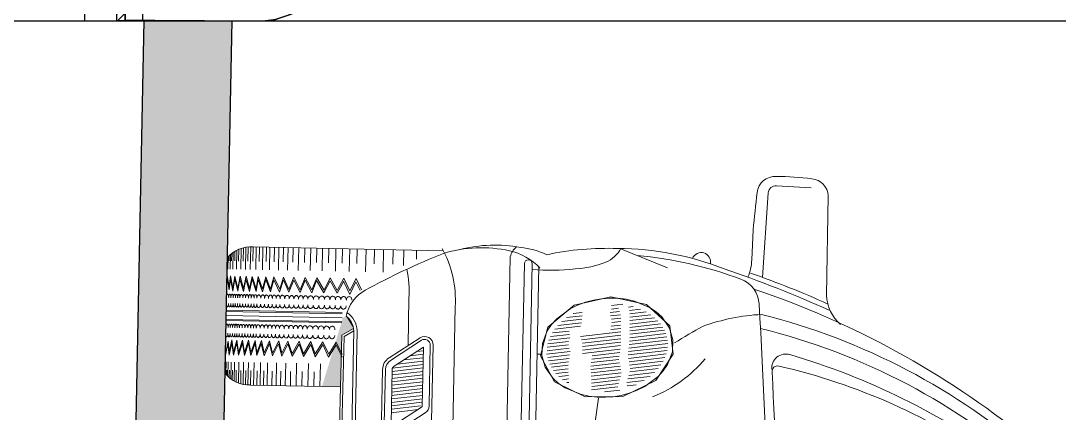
# Model space of a CAD drawing. Header units: inches. Extents: x -48022 to 80112, y -8164 to 5118.
# Drawn here: x 70049.4 to 70150.2, y -3223.8 to -3185.7 of the extents above; entities that cross this region are included whole.
import ezdxf

# ---------------------------------------------------------------- set-up
doc = ezdxf.new("R2010")
doc.units = ezdxf.units.IN
doc.header["$LTSCALE"] = 10
doc.linetypes.add('Amconstr', pattern=[9999, 9999, 0])
doc.layers.add('1_CAR', color=1, linetype='Continuous', lineweight=0)
for name, color, linetype in [('1_HATCH', 8, 'Continuous'), ('1_LINE', 4, 'Continuous'), ('CKS_PROPERTY LINE', 5, 'Continuous'), ('MS GATE', 1, 'Continuous')]:
    doc.layers.add(name, color=color, linetype=linetype)

# ---------------------------------------------------------------- blocks, each defined once
blk = doc.blocks.new('A$C4C8636D1')
at = {"layer": '1_HATCH'}
h = blk.add_hatch(dxfattribs=at)
h.set_pattern_fill('AR-CONC', color=256, scale=3, style=0)
h.set_pattern_definition([(50, (-5368.925, -22376.413), (21.517805, -1.882564), [2.25, -24.75]), (355, (-5368.925, -22376.413), (-4.16254, 22.565764), [1.8, -19.8]), (100.4514, (-5367.132, -22376.57), (17.355281, 20.683186), [1.912206, -21.034263]), (46.1842, (-5368.925, -22370.413), (32.01723, -4.96557), [3.375, -37.125]), (96.6356, (-5366.257, -22370.827), (28.03988, 29.223536), [2.86831, -31.55139]), (351.1842, (-5368.925, -22370.413), (28.03986, 29.22356), [2.7, -29.7]), (21, (-5365.925, -22371.913), (17.907212, -12.078567), [2.25, -24.75]), (326, (-5365.925, -22371.913), (7.29946, 21.754501), [1.8, -19.8]), (71.4514, (-5364.433, -22372.92), (25.206679, 9.675915), [1.912206, -21.034263]), (37.5, (-5368.925, -22376.4134), (0.3647957, 9.9868156), [0, -19.56, 0, -20.1, 0, -19.875]), (7.5, (-5368.925, -22376.413), (7.892086, 11.8323514), [0, -11.46, 0, -19.11, 0, -7.575]), (327.5, (-5375.615, -22376.4134), (16.014673, -0.6766462), [0, -7.5, 0, -23.4, 0, -31.05]), (317.5, (-5378.615, -22376.413), (17.495585, 3.0031495), [0, -9.75, 0, -15.54, 0, -22.05])])
h.paths.add_polyline_path([(10, 0), (0, 0), (0, -20), (20, -20), (20, -10)])
h = blk.add_hatch(dxfattribs=at)
h.set_pattern_fill('ANSI31', color=256, scale=10, style=0)
h.set_pattern_definition([(45, (-5338.7411, -22374.4134), (-0.883883476, 0.883883476), [])])
h.paths.add_polyline_path([(0.01, -20), (0, -18), (-15, -18.04), (-15, -20.04)])
h = blk.add_hatch(dxfattribs=at)
h.set_pattern_fill('AR-CONC', color=256, scale=3, style=0)
h.set_pattern_definition([(50, (-5338.741, -22376.413), (21.517805, -1.882564), [2.25, -24.75]), (355, (-5338.74, -22376.413), (-4.16254, 22.565764), [1.8, -19.8]), (100.4514, (-5336.948, -22376.57), (17.355281, 20.683186), [1.912206, -21.034263]), (46.1842, (-5338.74, -22370.413), (32.01723, -4.96557), [3.375, -37.125]), (96.6356, (-5336.073, -22370.827), (28.03988, 29.223536), [2.86831, -31.55139]), (351.1842, (-5338.74, -22370.413), (28.03986, 29.22356), [2.7, -29.7]), (21, (-5335.741, -22371.913), (17.907212, -12.078567), [2.25, -24.75]), (326, (-5335.74, -22371.913), (7.29946, 21.754501), [1.8, -19.8]), (71.4514, (-5334.249, -22372.92), (25.206679, 9.675915), [1.912206, -21.034263]), (37.5, (-5338.741, -22376.4134), (0.3647957, 9.9868156), [0, -19.56, 0, -20.1, 0, -19.875]), (7.5, (-5338.741, -22376.413), (7.892086, 11.8323514), [0, -11.46, 0, -19.11, 0, -7.575]), (327.5, (-5345.431, -22376.4134), (16.014673, -0.6766462), [0, -7.5, 0, -23.4, 0, -31.05]), (317.5, (-5348.431, -22376.413), (17.495585, 3.0031495), [0, -9.75, 0, -15.54, 0, -22.05])])
h.paths.add_polyline_path([(20, -27.5), (20, -20), (0, -20), (0.01, -22), (-15, -22.04), (-15, -27.5)])
at = {"layer": '1_LINE'}
for p, q in [((0, 0), (10, 0)), ((20, -10), (10, 0)), ((20, -10), (20, -27.5)), ((-15, -27.5), (-15, -20)), ((-15, -27.5), (20, -27.5))]:
    blk.add_line(p, q, dxfattribs=at)
for points in [[(0, 0), (0, -20)], [(-15, -18.04), (0, -18)], [(-15, -18.04), (-14.99, -20.04)], [(-14.99, -20.04), (0.01, -20)]]:
    blk.add_lwpolyline(points, dxfattribs=at)
blk = doc.blocks.new('A$C4B0415B9')
at = {"layer": '1_CAR', "linetype": 'Continuous'}
for p, q in [((53.172, 22.033), (53.42, 23.853)), ((53.354, 21.995), (53.618, 23.944)), ((53.535, 21.957), (53.814, 24.011)), ((53.719, 21.94), (54.006, 24.055)), ((53.908, 21.955), (54.196, 24.078)), ((54.096, 21.97), (54.383, 24.08)), ((54.285, 21.985), (54.567, 24.063)), ((54.473, 22), (54.748, 24.025)), ((54.662, 22.015), (54.927, 23.968)), ((54.848, 22.014), (55.103, 23.89)), ((55.034, 22.008), (55.276, 23.79)), ((52.608, 21.995), (52.798, 23.394)), ((52.801, 22.042), (53.01, 23.584)), ((52.991, 22.071), (53.217, 23.734)), ((55.22, 22.002), (55.446, 23.667)), ((55.405, 21.995), (55.612, 23.518)), ((55.591, 21.989), (55.774, 23.341)), ((52.223, 21.906), (52.35, 22.841)), ((52.415, 21.948), (52.579, 23.154)), ((55.777, 21.988), (55.932, 23.129)), ((55.964, 21.988), (56.084, 22.875)), ((52.038, 21.919), (52.104, 22.402)), ((56.147, 21.965), (56.228, 22.564)), ((56.325, 21.904), (56.361, 22.168)), ((51.684, 20.684), (51.799, 21.532)), ((52.333, 19.969), (52.546, 21.539)), ((52.518, 19.956), (52.739, 21.586)), ((52.702, 19.943), (52.92, 21.55)), ((52.887, 19.93), (53.102, 21.512)), ((53.94, 19.446), (54.22, 21.505)), ((54.127, 19.444), (54.408, 21.52)), ((54.313, 19.441), (54.595, 21.524)), ((54.491, 19.384), (54.781, 21.517)), ((54.67, 19.323), (54.967, 21.511)), ((55.079, 20.969), (55.152, 21.505)), ((55.269, 20.991), (55.338, 21.499)), ((55.459, 21.014), (55.524, 21.496)), ((55.642, 20.99), (55.711, 21.496)), ((56.387, 20.986), (56.471, 21.601)), ((51.776, 19.991), (51.97, 21.417)), ((51.963, 19.988), (52.16, 21.445)), ((52.148, 19.982), (52.353, 21.492)), ((53.072, 19.917), (53.283, 21.474)), ((53.261, 19.937), (53.466, 21.444)), ((53.451, 19.96), (53.654, 21.459)), ((53.64, 19.983), (53.843, 21.475)), ((53.754, 19.444), (54.031, 21.49)), ((55.821, 20.938), (55.896, 21.487)), ((56.004, 20.908), (56.074, 21.426)), ((56.2, 20.979), (56.252, 21.365)), ((55.038, 17.917), (55.229, 19.32)), ((55.247, 18.081), (55.42, 19.357)), ((55.461, 18.287), (55.611, 19.387)), ((55.684, 18.55), (55.797, 19.385)), ((55.917, 18.898), (55.983, 19.383)), ((52.151, 18.63), (52.165, 18.734)), ((52.305, 18.392), (52.35, 18.721)), ((52.465, 18.194), (52.535, 18.709)), ((52.629, 18.027), (52.72, 18.696)), ((52.796, 17.888), (52.904, 18.683)), ((52.967, 17.773), (53.091, 18.681)), ((53.141, 17.681), (53.28, 18.704)), ((53.318, 17.611), (53.47, 18.726)), ((53.498, 17.56), (53.659, 18.749)), ((53.676, 17.498), (53.849, 18.772)), ((53.865, 17.52), (54.029, 18.728)), ((54.053, 17.527), (54.209, 18.676)), ((54.244, 17.56), (54.396, 18.679)), ((54.437, 17.612), (54.592, 18.75)), ((54.634, 17.687), (54.776, 18.732)), ((54.834, 17.788), (54.959, 18.707)), ((43.542, 16.976), (58.451, 16.976)), ((43.67, 16.617), (58.579, 16.617)), ((43.496, 16.193), (58.579, 16.193)), ((59.188, 11.763), (59.188, 1.408)), ((54.039, 11.31), (32.935, 11.31)), ((50.695, 9.105), (50.922, 10.777)), ((50.882, 9.105), (51.11, 10.787)), ((51.068, 9.105), (51.297, 10.787)), ((51.255, 9.105), (51.483, 10.787)), ((51.441, 9.105), (51.67, 10.787)), ((51.628, 9.105), (51.856, 10.787)), ((51.814, 9.105), (52.042, 10.787)), ((52.001, 9.105), (52.231, 10.801)), ((52.187, 9.105), (52.415, 10.787)), ((52.374, 9.105), (52.602, 10.787)), ((52.56, 9.105), (52.788, 10.787)), ((52.749, 9.122), (52.975, 10.787)), ((52.969, 9.372), (53.161, 10.787)), ((53.203, 9.718), (53.348, 10.787)), ((53.436, 10.065), (53.534, 10.787)), ((53.67, 10.411), (53.721, 10.787)), ((50.322, 9.105), (50.521, 10.567)), ((50.509, 9.105), (50.723, 10.686)), ((59.188, 10.308), (58.693, 10.308)), ((59.188, 9.606), (58.346, 9.606)), ((52.658, 8.581), (31.792, 8.581)), ((59.188, 8.51), (57.959, 8.51)), ((59.188, 9.023), (58.404, 9.023)), ((59.188, 8.013), (58.404, 8.013)), ((59.188, 7.551), (57.959, 7.551)), ((54.415, 6.449), (54.73, 6.968)), ((54.485, 6.326), (54.866, 6.955)), ((57.393, 7.037), (56.931, 7.268)), ((57.582, 7.037), (56.968, 7.344)), ((59.188, 7.072), (58.404, 7.072)), ((51.675, 6.313), (51.675, 1.408)), ((55.151, 0.005), (55.151, 6.321)), ((55.219, 0.005), (55.219, 6.321)), ((55.432, 0.005), (55.432, 6.321)), ((55.644, 0.005), (55.644, 6.321)), ((55.712, 0.005), (55.712, 6.321)), ((59.188, 6.661), (57.959, 6.661)), ((59.188, 6.267), (58.404, 6.267)), ((59.188, 5.907), (57.959, 5.907)), ((51.675, 5.188), (52.904, 5.188)), ((59.188, 5.188), (57.959, 5.188)), ((59.188, 5.531), (58.404, 5.531)), ((51.675, 4.863), (52.459, 4.863)), ((51.675, 4.537), (52.904, 4.537)), ((59.188, 4.537), (57.959, 4.537)), ((59.188, 4.863), (58.404, 4.863)), ((51.675, 4.212), (52.459, 4.212)), ((59.188, 4.212), (58.404, 4.212)), ((51.675, 3.887), (52.904, 3.887)), ((51.675, 3.579), (52.459, 3.579)), ((59.188, 3.887), (57.959, 3.887)), ((59.188, 3.579), (58.404, 3.579)), ((51.675, 3.305), (52.904, 3.305)), ((51.675, 3.048), (52.459, 3.048)), ((59.188, 3.305), (57.959, 3.305)), ((59.188, 3.048), (58.404, 3.048)), ((51.675, 2.808), (52.904, 2.808)), ((51.675, 2.568), (52.459, 2.568)), ((51.675, 2.312), (52.904, 2.312)), ((59.188, 2.808), (57.959, 2.808)), ((59.188, 2.312), (57.959, 2.312)), ((59.188, 2.568), (58.404, 2.568)), ((51.675, 2.123), (52.459, 2.123)), ((51.675, 1.935), (52.904, 1.935)), ((51.675, 1.747), (52.459, 1.747)), ((59.188, 1.935), (57.959, 1.935)), ((59.188, 2.123), (58.404, 2.123)), ((59.188, 1.747), (58.404, 1.747)), ((51.673, 1.267), (52.904, 1.267)), ((51.675, 1.575), (52.904, 1.575)), ((51.675, 1.404), (52.459, 1.404)), ((59.188, 1.575), (57.959, 1.575)), ((59.19, 1.267), (57.959, 1.267)), ((59.188, 1.404), (58.404, 1.404)), ((51.682, 1.13), (52.459, 1.13)), ((51.7, 1.01), (52.904, 1.01)), ((51.731, 0.873), (52.459, 0.873)), ((51.768, 0.754), (52.904, 0.754)), ((51.822, 0.617), (52.459, 0.617)), ((59.163, 1.01), (57.959, 1.01)), ((59.096, 0.754), (57.959, 0.754)), ((59.181, 1.13), (58.404, 1.13)), ((59.133, 0.873), (58.404, 0.873)), ((59.041, 0.617), (58.404, 0.617)), ((51.873, 0.514), (52.904, 0.514)), ((51.933, 0.411), (52.459, 0.411)), ((51.99, 0.325), (52.904, 0.325)), ((52.056, 0.24), (52.459, 0.24)), ((52.114, 0.173), (52.904, 0.173)), ((52.182, 0.103), (52.459, 0.103)), ((52.233, 0.055), (52.904, 0.055)), ((58.572, 0.005), (52.291, 0.005)), ((58.99, 0.514), (57.959, 0.514)), ((58.873, 0.325), (57.959, 0.325)), ((58.749, 0.173), (57.959, 0.173)), ((58.63, 0.055), (57.959, 0.055)), ((58.93, 0.411), (58.404, 0.411)), ((58.807, 0.24), (58.404, 0.24)), ((58.682, 0.103), (58.404, 0.103))]:
    blk.add_line(p, q, dxfattribs=at)
for points in [[(54.426, 24.456, 0.017523), (55.374, 25.996, 0.069883), (56.069, 29.153, 0.118522), (48.549, 44.246, 5.181435)], [(55.608, 33.461, 0.209734), (57.18, 32.681), (62.588, 32.66, -0.375124), (63.5, 31.748, -0.037007), (63.585, 29.819, -0.407001), (62.694, 28.781, -0.002874), (60.658, 28.611), (59.025, 28.569, 0.088919), (58.082, 28.374, -1.225539)], [(59.086, 17.399, 0.061371), (59.498, 21.26, 0.092248), (58.511, 27.08, 0.022406), (56.377, 32.832)], [(63.005, 31.716), (63.085, 29.827, -0.413654), (62.689, 29.396), (58.085, 29.169)], [(53.602, 26.136, 0.124771), (51.471, 23.318, -0.031605)], [(59.498, 21.432, 0.160892), (58.736, 20.621, 0.068606), (58.34, 18.958, 0.042553), (58.266, 16.617, 1.154804)], [(51.33, 20.375), (50.053, 20.216, 0.267365)], [(53.667, 16.976), (53.667, 17.069), (53.676, 17.159, 0.001501)], [(58.353, 17.043, -0.145275), (59.263, 15.363, -0.123707), (59.046, 11.772, -0.027302), (56.961, 7.553, -0.215996), (55.528, 6.537)], [(59.271, 12.68, 0.109196), (59.452, 15.957, 0.080193), (59.086, 17.399, 1.053882)], [(39.23, 12.471), (56.158, 12.471, -0.143099), (59.313, 11.692)], [(54.039, 11.31, -0.600762), (54.422, 10.59), (53.297, 8.921, -0.249405), (52.658, 8.581)], [(53.986, 9.943), (56.576, 9.943, -0.068217), (58.142, 9.795)], [(31.793, 7.153), (54.744, 7.153, -0.251603), (55.719, 6.583)], [(31.793, 6.968), (54.74, 6.968, -0.23497), (55.528, 6.537, -0.247113)], [(56.401, 6.836, -0.080127), (56.474, 6.824, -0.088898), (56.534, 6.792, -0.104967), (56.575, 6.742, -0.120066), (56.589, 6.686, -0.120066), (56.575, 6.63, -0.104967), (56.534, 6.579, -0.088898), (56.474, 6.547, -0.080127), (56.401, 6.535, -0.080127)], [(56.088, 6.535, 0.080127), (56.014, 6.523, 0.088898), (55.955, 6.491, 0.104967), (55.914, 6.44, 0.120066), (55.9, 6.384, 0.120066), (55.914, 6.329, 0.104967), (55.955, 6.278, 0.088898), (56.014, 6.246, 0.080127), (56.088, 6.234, 0.080127)], [(56.088, 6.234, 0.080127), (56.014, 6.222, 0.088898), (55.955, 6.19, 0.104967), (55.914, 6.139, 0.120066), (55.9, 6.083, 0.120066), (55.914, 6.027, 0.104967), (55.955, 5.977, 0.088898), (56.014, 5.944, 0.080127), (56.088, 5.933, 0.080127)], [(56.401, 6.535, -0.080127), (56.474, 6.523, -0.088898), (56.534, 6.491, -0.104967), (56.575, 6.44, -0.120066), (56.589, 6.384, -0.120066), (56.575, 6.329, -0.104967), (56.534, 6.278, -0.088898), (56.474, 6.246, -0.080127), (56.401, 6.234, -0.080127)], [(56.401, 6.234, -0.080127), (56.474, 6.222, -0.088898), (56.534, 6.19, -0.104967), (56.575, 6.139, -0.120066), (56.589, 6.083, -0.120066), (56.575, 6.027, -0.104967), (56.534, 5.977, -0.088898), (56.474, 5.944, -0.080127), (56.401, 5.933, -0.080127)], [(54.461, 5.944, 0.080127), (54.388, 5.933, 0.088898), (54.328, 5.9, 0.104967), (54.287, 5.85, 0.120066), (54.273, 5.794, 0.120066), (54.287, 5.738, 0.104967), (54.328, 5.687, 0.088898), (54.388, 5.655, 0.080127), (54.461, 5.643, 0.080127)], [(54.774, 5.944, -0.080127), (54.848, 5.933, -0.088898), (54.907, 5.9, -0.104967), (54.948, 5.85, -0.120066), (54.962, 5.794, -0.120066), (54.948, 5.738, -0.104967), (54.907, 5.687, -0.088898), (54.848, 5.655, -0.080127), (54.774, 5.643, -0.080127)], [(56.089, 5.944, 0.080127), (56.016, 5.933, 0.088898), (55.956, 5.9, 0.104967), (55.915, 5.85, 0.120066), (55.901, 5.794, 0.120066), (55.915, 5.738, 0.104967), (55.956, 5.687, 0.088898), (56.016, 5.655, 0.080127), (56.089, 5.643, 0.080127)], [(56.402, 5.944, -0.080127), (56.476, 5.933, -0.088898), (56.535, 5.9, -0.104967), (56.577, 5.85, -0.120066), (56.59, 5.794, -0.120066), (56.577, 5.738, -0.104967), (56.535, 5.687, -0.088898), (56.476, 5.655, -0.080127), (56.402, 5.643, -0.080127)], [(54.461, 5.643, 0.080127), (54.388, 5.631, 0.088898), (54.328, 5.599, 0.104967), (54.287, 5.548, 0.120066), (54.273, 5.493, 0.120066), (54.287, 5.437, 0.104967), (54.328, 5.386, 0.088898), (54.388, 5.354, 0.080127), (54.461, 5.342, 0.080127)], [(54.461, 5.342, 0.080127), (54.388, 5.33, 0.088898), (54.328, 5.298, 0.104967), (54.287, 5.247, 0.120066), (54.273, 5.191, 0.120066), (54.287, 5.136, 0.104967), (54.328, 5.085, 0.088898), (54.388, 5.053, 0.080127), (54.461, 5.041, 0.080127)], [(54.774, 5.643, -0.080127), (54.848, 5.631, -0.088898), (54.907, 5.599, -0.104967), (54.948, 5.548, -0.120066), (54.962, 5.493, -0.120066), (54.948, 5.437, -0.104967), (54.907, 5.386, -0.088898), (54.848, 5.354, -0.080127), (54.774, 5.342, -0.080127)], [(54.774, 5.342, -0.080127), (54.848, 5.33, -0.088898), (54.907, 5.298, -0.104967), (54.948, 5.247, -0.120066), (54.962, 5.191, -0.120066), (54.948, 5.136, -0.104967), (54.907, 5.085, -0.088898), (54.848, 5.053, -0.080127), (54.774, 5.041, -0.080127)], [(56.089, 5.643, 0.080127), (56.016, 5.631, 0.088898), (55.956, 5.599, 0.104967), (55.915, 5.548, 0.120066), (55.901, 5.493, 0.120066), (55.915, 5.437, 0.104967), (55.956, 5.386, 0.088898), (56.016, 5.354, 0.080127), (56.089, 5.342, 0.080127)], [(56.089, 5.342, 0.080127), (56.016, 5.33, 0.088898), (55.956, 5.298, 0.104967), (55.915, 5.247, 0.120066), (55.901, 5.191, 0.120066), (55.915, 5.136, 0.104967), (55.956, 5.085, 0.088898), (56.016, 5.053, 0.080127), (56.089, 5.041, 0.080127)], [(56.402, 5.643, -0.080127), (56.476, 5.631, -0.088898), (56.535, 5.599, -0.104967), (56.577, 5.548, -0.120066), (56.59, 5.493, -0.120066), (56.577, 5.437, -0.104967), (56.535, 5.386, -0.088898), (56.476, 5.354, -0.080127), (56.402, 5.342, -0.080127)], [(56.402, 5.342, -0.080127), (56.476, 5.33, -0.088898), (56.535, 5.298, -0.104967), (56.577, 5.247, -0.120066), (56.59, 5.191, -0.120066), (56.577, 5.136, -0.104967), (56.535, 5.085, -0.088898), (56.476, 5.053, -0.080127), (56.402, 5.041, -0.080127)], [(54.461, 5.041, 0.080127), (54.388, 5.029, 0.088898), (54.328, 4.997, 0.104967), (54.287, 4.946, 0.120066), (54.273, 4.89, 0.120066), (54.287, 4.834, 0.104967), (54.328, 4.784, 0.088898), (54.388, 4.751, 0.080127), (54.461, 4.74, 0.080127)], [(54.461, 4.74, 0.080127), (54.388, 4.728, 0.088898), (54.328, 4.695, 0.104967), (54.287, 4.645, 0.120066), (54.273, 4.589, 0.120066), (54.287, 4.533, 0.104967), (54.328, 4.482, 0.088898), (54.388, 4.45, 0.080127), (54.461, 4.438, 0.080127)], [(54.774, 5.041, -0.080127), (54.848, 5.029, -0.088898), (54.907, 4.997, -0.104967), (54.948, 4.946, -0.120066), (54.962, 4.89, -0.120066), (54.948, 4.834, -0.104967), (54.907, 4.784, -0.088898), (54.848, 4.751, -0.080127), (54.774, 4.74, -0.080127)], [(54.774, 4.74, -0.080127), (54.848, 4.728, -0.088898), (54.907, 4.695, -0.104967), (54.948, 4.645, -0.120066), (54.962, 4.589, -0.120066), (54.948, 4.533, -0.104967), (54.907, 4.482, -0.088898), (54.848, 4.45, -0.080127), (54.774, 4.438, -0.080127)], [(56.089, 5.041, 0.080127), (56.016, 5.029, 0.088898), (55.956, 4.997, 0.104967), (55.915, 4.946, 0.120066), (55.901, 4.89, 0.120066), (55.915, 4.834, 0.104967), (55.956, 4.784, 0.088898), (56.016, 4.751, 0.080127), (56.089, 4.74, 0.080127)], [(56.089, 4.74, 0.080127), (56.016, 4.728, 0.088898), (55.956, 4.695, 0.104967), (55.915, 4.645, 0.120066), (55.901, 4.589, 0.120066), (55.915, 4.533, 0.104967), (55.956, 4.482, 0.088898), (56.016, 4.45, 0.080127), (56.089, 4.438, 0.080127)], [(56.402, 5.041, -0.080127), (56.476, 5.029, -0.088898), (56.535, 4.997, -0.104967), (56.577, 4.946, -0.120066), (56.59, 4.89, -0.120066), (56.577, 4.834, -0.104967), (56.535, 4.784, -0.088898), (56.476, 4.751, -0.080127), (56.402, 4.74, -0.080127)], [(56.402, 4.74, -0.080127), (56.476, 4.728, -0.088898), (56.535, 4.695, -0.104967), (56.577, 4.645, -0.120066), (56.59, 4.589, -0.120066), (56.577, 4.533, -0.104967), (56.535, 4.482, -0.088898), (56.476, 4.45, -0.080127), (56.402, 4.438, -0.080127)], [(54.461, 4.438, 0.067829), (54.387, 4.428, 0.080107), (54.328, 4.401, 0.107097), (54.286, 4.357, 0.139237), (54.273, 4.312, 0.139237), (54.286, 4.267, 0.107097), (54.328, 4.223, 0.080107), (54.387, 4.196, 0.067828), (54.461, 4.186, 0.067828)], [(54.461, 4.186, 0.067829), (54.387, 4.175, 0.080107), (54.328, 4.149, 0.107097), (54.286, 4.105, 0.139237), (54.273, 4.059, 0.139237), (54.286, 4.014, 0.107097), (54.328, 3.97, 0.080107), (54.387, 3.943, 0.067828), (54.461, 3.933, 0.067828)], [(54.774, 4.438, -0.067829), (54.849, 4.428, -0.080107), (54.907, 4.401, -0.107097), (54.949, 4.357, -0.139237), (54.962, 4.312, -0.139237), (54.949, 4.267, -0.107097), (54.907, 4.223, -0.080107), (54.849, 4.196, -0.067828), (54.774, 4.186, -0.067828)], [(54.774, 4.186, -0.067829), (54.849, 4.175, -0.080107), (54.907, 4.149, -0.107097), (54.949, 4.105, -0.139237), (54.962, 4.059, -0.139237), (54.949, 4.014, -0.107097), (54.907, 3.97, -0.080107), (54.849, 3.943, -0.067828), (54.774, 3.933, -0.067828)], [(56.089, 4.438, 0.067829), (56.015, 4.428, 0.080107), (55.956, 4.401, 0.107097), (55.914, 4.357, 0.139237), (55.901, 4.312, 0.139237), (55.914, 4.267, 0.107097), (55.956, 4.223, 0.080107), (56.015, 4.196, 0.067828), (56.089, 4.186, 0.067828)], [(56.089, 4.186, 0.067829), (56.015, 4.175, 0.080107), (55.956, 4.149, 0.107097), (55.914, 4.105, 0.139237), (55.901, 4.059, 0.139237), (55.914, 4.014, 0.107097), (55.956, 3.97, 0.080107), (56.015, 3.943, 0.067828), (56.089, 3.933, 0.067828)], [(56.402, 4.438, -0.067829), (56.477, 4.428, -0.080107), (56.535, 4.401, -0.107097), (56.577, 4.357, -0.139237), (56.59, 4.312, -0.139237), (56.577, 4.267, -0.107097), (56.535, 4.223, -0.080107), (56.477, 4.196, -0.067828), (56.402, 4.186, -0.067828)], [(56.402, 4.186, -0.067829), (56.477, 4.175, -0.080107), (56.535, 4.149, -0.107097), (56.577, 4.105, -0.139237), (56.59, 4.059, -0.139237), (56.577, 4.014, -0.107097), (56.535, 3.97, -0.080107), (56.477, 3.943, -0.067828), (56.402, 3.933, -0.067828)], [(54.461, 3.933, 0.067829), (54.387, 3.923, 0.080107), (54.328, 3.896, 0.107097), (54.286, 3.852, 0.139237), (54.273, 3.807, 0.139237), (54.286, 3.761, 0.107097), (54.328, 3.717, 0.080107), (54.387, 3.691, 0.067828), (54.461, 3.68, 0.067828)], [(54.461, 3.68, 0.067829), (54.387, 3.67, 0.080107), (54.328, 3.643, 0.107097), (54.286, 3.6, 0.139237), (54.273, 3.554, 0.139237), (54.286, 3.509, 0.107097), (54.328, 3.465, 0.080107), (54.387, 3.438, 0.067828), (54.461, 3.428, 0.067828)], [(54.461, 3.428, 0.067829), (54.387, 3.418, 0.080107), (54.328, 3.391, 0.107097), (54.286, 3.347, 0.139237), (54.273, 3.302, 0.139237), (54.286, 3.256, 0.107097), (54.328, 3.212, 0.080107), (54.387, 3.185, 0.067828), (54.461, 3.175, 0.067828)], [(54.774, 3.933, -0.067829), (54.849, 3.923, -0.080107), (54.907, 3.896, -0.107097), (54.949, 3.852, -0.139237), (54.962, 3.807, -0.139237), (54.949, 3.761, -0.107097), (54.907, 3.717, -0.080107), (54.849, 3.691, -0.067828), (54.774, 3.68, -0.067828)], [(54.774, 3.68, -0.067829), (54.849, 3.67, -0.080107), (54.907, 3.643, -0.107097), (54.949, 3.6, -0.139237), (54.962, 3.554, -0.139237), (54.949, 3.509, -0.107097), (54.907, 3.465, -0.080107), (54.849, 3.438, -0.067828), (54.774, 3.428, -0.067828)], [(54.774, 3.428, -0.067829), (54.849, 3.418, -0.080107), (54.907, 3.391, -0.107097), (54.949, 3.347, -0.139237), (54.962, 3.302, -0.139237), (54.949, 3.256, -0.107097), (54.907, 3.212, -0.080107), (54.849, 3.185, -0.067828), (54.774, 3.175, -0.067828)], [(56.089, 3.933, 0.067829), (56.015, 3.923, 0.080107), (55.956, 3.896, 0.107097), (55.914, 3.852, 0.139237), (55.901, 3.807, 0.139237), (55.914, 3.761, 0.107097), (55.956, 3.717, 0.080107), (56.015, 3.691, 0.067828), (56.089, 3.68, 0.067828)], [(56.089, 3.68, 0.067829), (56.015, 3.67, 0.080107), (55.956, 3.643, 0.107097), (55.914, 3.6, 0.139237), (55.901, 3.554, 0.139237), (55.914, 3.509, 0.107097), (55.956, 3.465, 0.080107), (56.015, 3.438, 0.067828), (56.089, 3.428, 0.067828)], [(56.089, 3.428, 0.067829), (56.015, 3.418, 0.080107), (55.956, 3.391, 0.107097), (55.914, 3.347, 0.139237), (55.901, 3.302, 0.139237), (55.914, 3.256, 0.107097), (55.956, 3.212, 0.080107), (56.015, 3.185, 0.067828), (56.089, 3.175, 0.067828)], [(56.402, 3.933, -0.067829), (56.477, 3.923, -0.080107), (56.535, 3.896, -0.107097), (56.577, 3.852, -0.139237), (56.59, 3.807, -0.139237), (56.577, 3.761, -0.107097), (56.535, 3.717, -0.080107), (56.477, 3.691, -0.067828), (56.402, 3.68, -0.067828)], [(56.402, 3.68, -0.067829), (56.477, 3.67, -0.080107), (56.535, 3.643, -0.107097), (56.577, 3.6, -0.139237), (56.59, 3.554, -0.139237), (56.577, 3.509, -0.107097), (56.535, 3.465, -0.080107), (56.477, 3.438, -0.067828), (56.402, 3.428, -0.067828)], [(56.402, 3.428, -0.067829), (56.477, 3.418, -0.080107), (56.535, 3.391, -0.107097), (56.577, 3.347, -0.139237), (56.59, 3.302, -0.139237), (56.577, 3.256, -0.107097), (56.535, 3.212, -0.080107), (56.477, 3.185, -0.067828), (56.402, 3.175, -0.067828)], [(54.461, 3.175, 0.067829), (54.387, 3.165, 0.080107), (54.328, 3.138, 0.107097), (54.286, 3.094, 0.139237), (54.273, 3.049, 0.139237), (54.286, 3.003, 0.107097), (54.328, 2.96, 0.080107), (54.387, 2.933, 0.067828), (54.461, 2.923, 0.067828)], [(54.461, 2.923, 0.056778), (54.386, 2.914, 0.070507), (54.328, 2.892, 0.106196), (54.285, 2.854, 0.161166), (54.273, 2.818, 0.161166), (54.285, 2.781, 0.106196), (54.328, 2.743, 0.070507), (54.386, 2.721, 0.056778), (54.461, 2.713, 0.056778)], [(54.774, 3.175, -0.067829), (54.849, 3.165, -0.080107), (54.907, 3.138, -0.107097), (54.949, 3.094, -0.139237), (54.962, 3.049, -0.139237), (54.949, 3.003, -0.107097), (54.907, 2.96, -0.080107), (54.849, 2.933, -0.067828), (54.774, 2.923, -0.067828)], [(54.774, 2.923, -0.056778), (54.849, 2.914, -0.070507), (54.907, 2.892, -0.106196), (54.95, 2.854, -0.161166), (54.962, 2.818, -0.161166), (54.95, 2.781, -0.106196), (54.907, 2.743, -0.070507), (54.849, 2.721, -0.056778), (54.774, 2.713, -0.056778)], [(56.089, 3.175, 0.067829), (56.015, 3.165, 0.080107), (55.956, 3.138, 0.107097), (55.914, 3.094, 0.139237), (55.901, 3.049, 0.139237), (55.914, 3.003, 0.107097), (55.956, 2.96, 0.080107), (56.015, 2.933, 0.067828), (56.089, 2.923, 0.067828)], [(56.089, 2.923, 0.056778), (56.014, 2.914, 0.070507), (55.956, 2.892, 0.106196), (55.913, 2.854, 0.161166), (55.901, 2.818, 0.161166), (55.913, 2.781, 0.106196), (55.956, 2.743, 0.070507), (56.014, 2.721, 0.056778), (56.089, 2.713, 0.056778)], [(56.402, 3.175, -0.067829), (56.477, 3.165, -0.080107), (56.535, 3.138, -0.107097), (56.577, 3.094, -0.139237), (56.59, 3.049, -0.139237), (56.577, 3.003, -0.107097), (56.535, 2.96, -0.080107), (56.477, 2.933, -0.067828), (56.402, 2.923, -0.067828)], [(56.402, 2.923, -0.056778), (56.478, 2.914, -0.070507), (56.535, 2.892, -0.106196), (56.578, 2.854, -0.161166), (56.59, 2.818, -0.161166), (56.578, 2.781, -0.106196), (56.535, 2.743, -0.070507), (56.478, 2.721, -0.056778), (56.402, 2.713, -0.056778)], [(54.461, 2.713, 0.056778), (54.386, 2.704, 0.070507), (54.328, 2.682, 0.106196), (54.285, 2.644, 0.161166), (54.273, 2.608, 0.161166), (54.285, 2.571, 0.106196), (54.328, 2.533, 0.070507), (54.386, 2.511, 0.056778), (54.461, 2.503, 0.056778)], [(54.461, 2.503, 0.056778), (54.386, 2.494, 0.070507), (54.328, 2.472, 0.106196), (54.285, 2.434, 0.161166), (54.273, 2.398, 0.161166), (54.285, 2.361, 0.106196), (54.328, 2.323, 0.070507), (54.386, 2.301, 0.056778), (54.461, 2.293, 0.056778)], [(54.461, 2.293, 0.056778), (54.386, 2.284, 0.070507), (54.328, 2.262, 0.106196), (54.285, 2.224, 0.161166), (54.273, 2.188, 0.161166), (54.285, 2.151, 0.106196), (54.328, 2.113, 0.070507), (54.386, 2.091, 0.056778), (54.461, 2.083, 0.056778)], [(54.774, 2.713, -0.056778), (54.849, 2.704, -0.070507), (54.907, 2.682, -0.106196), (54.95, 2.644, -0.161166), (54.962, 2.608, -0.161166), (54.95, 2.571, -0.106196), (54.907, 2.533, -0.070507), (54.849, 2.511, -0.056778), (54.774, 2.503, -0.056778)], [(54.774, 2.503, -0.056778), (54.849, 2.494, -0.070507), (54.907, 2.472, -0.106196), (54.95, 2.434, -0.161166), (54.962, 2.398, -0.161166), (54.95, 2.361, -0.106196), (54.907, 2.323, -0.070507), (54.849, 2.301, -0.056778), (54.774, 2.293, -0.056778)], [(54.774, 2.293, -0.056778), (54.849, 2.284, -0.070507), (54.907, 2.262, -0.106196), (54.95, 2.224, -0.161166), (54.962, 2.188, -0.161166), (54.95, 2.151, -0.106196), (54.907, 2.113, -0.070507), (54.849, 2.091, -0.056778), (54.774, 2.083, -0.056778)], [(56.089, 2.713, 0.056778), (56.014, 2.704, 0.070507), (55.956, 2.682, 0.106196), (55.913, 2.644, 0.161166), (55.901, 2.608, 0.161166), (55.913, 2.571, 0.106196), (55.956, 2.533, 0.070507), (56.014, 2.511, 0.056778), (56.089, 2.503, 0.056778)], [(56.089, 2.503, 0.056778), (56.014, 2.494, 0.070507), (55.956, 2.472, 0.106196), (55.913, 2.434, 0.161166), (55.901, 2.398, 0.161166), (55.913, 2.361, 0.106196), (55.956, 2.323, 0.070507), (56.014, 2.301, 0.056778), (56.089, 2.293, 0.056778)], [(56.089, 2.293, 0.056778), (56.014, 2.284, 0.070507), (55.956, 2.262, 0.106196), (55.913, 2.224, 0.161166), (55.901, 2.188, 0.161166), (55.913, 2.151, 0.106196), (55.956, 2.113, 0.070507), (56.014, 2.091, 0.056778), (56.089, 2.083, 0.056778)], [(56.402, 2.713, -0.056778), (56.478, 2.704, -0.070507), (56.535, 2.682, -0.106196), (56.578, 2.644, -0.161166), (56.59, 2.608, -0.161166), (56.578, 2.571, -0.106196), (56.535, 2.533, -0.070507), (56.478, 2.511, -0.056778), (56.402, 2.503, -0.056778)], [(56.402, 2.503, -0.056778), (56.478, 2.494, -0.070507), (56.535, 2.472, -0.106196), (56.578, 2.434, -0.161166), (56.59, 2.398, -0.161166), (56.578, 2.361, -0.106196), (56.535, 2.323, -0.070507), (56.478, 2.301, -0.056778), (56.402, 2.293, -0.056778)], [(56.402, 2.293, -0.056778), (56.478, 2.284, -0.070507), (56.535, 2.262, -0.106196), (56.578, 2.224, -0.161166), (56.59, 2.188, -0.161166), (56.578, 2.151, -0.106196), (56.535, 2.113, -0.070507), (56.478, 2.091, -0.056778), (56.402, 2.083, -0.056778)], [(54.461, 2.083, 0.056778), (54.386, 2.074, 0.070507), (54.328, 2.052, 0.106196), (54.285, 2.014, 0.161166), (54.273, 1.978, 0.161166), (54.285, 1.941, 0.106196), (54.328, 1.903, 0.070507), (54.386, 1.881, 0.056778), (54.461, 1.873, 0.056778)], [(54.461, 1.873, 0.056778), (54.386, 1.864, 0.070507), (54.328, 1.842, 0.106196), (54.285, 1.804, 0.161166), (54.273, 1.768, 0.161166), (54.285, 1.731, 0.106196), (54.328, 1.694, 0.070507), (54.386, 1.671, 0.056778), (54.461, 1.663, 0.056778)], [(54.774, 2.083, -0.056778), (54.849, 2.074, -0.070507), (54.907, 2.052, -0.106196), (54.95, 2.014, -0.161166), (54.962, 1.978, -0.161166), (54.95, 1.941, -0.106196), (54.907, 1.903, -0.070507), (54.849, 1.881, -0.056778), (54.774, 1.873, -0.056778)], [(54.774, 1.873, -0.056778), (54.849, 1.864, -0.070507), (54.907, 1.842, -0.106196), (54.95, 1.804, -0.161166), (54.962, 1.768, -0.161166), (54.95, 1.731, -0.106196), (54.907, 1.694, -0.070507), (54.849, 1.671, -0.056778), (54.774, 1.663, -0.056778)], [(56.089, 2.083, 0.056778), (56.014, 2.074, 0.070507), (55.956, 2.052, 0.106196), (55.913, 2.014, 0.161166), (55.901, 1.978, 0.161166), (55.913, 1.941, 0.106196), (55.956, 1.903, 0.070507), (56.014, 1.881, 0.056778), (56.089, 1.873, 0.056778)], [(56.089, 1.873, 0.056778), (56.014, 1.864, 0.070507), (55.956, 1.842, 0.106196), (55.913, 1.804, 0.161166), (55.901, 1.768, 0.161166), (55.913, 1.731, 0.106196), (55.956, 1.694, 0.070507), (56.014, 1.671, 0.056778), (56.089, 1.663, 0.056778)], [(56.402, 2.083, -0.056778), (56.478, 2.074, -0.070507), (56.535, 2.052, -0.106196), (56.578, 2.014, -0.161166), (56.59, 1.978, -0.161166), (56.578, 1.941, -0.106196), (56.535, 1.903, -0.070507), (56.478, 1.881, -0.056778), (56.402, 1.873, -0.056778)], [(56.402, 1.873, -0.056778), (56.478, 1.864, -0.070507), (56.535, 1.842, -0.106196), (56.578, 1.804, -0.161166), (56.59, 1.768, -0.161166), (56.578, 1.731, -0.106196), (56.535, 1.694, -0.070507), (56.478, 1.671, -0.056778), (56.402, 1.663, -0.056778)], [(54.461, 1.663, 0.041985), (54.385, 1.656, 0.055167), (54.328, 1.64, 0.098023), (54.283, 1.611, 0.200541), (54.273, 1.586, 0.200541), (54.283, 1.561, 0.098023), (54.328, 1.531, 0.055167), (54.385, 1.515, 0.041985), (54.461, 1.509, 0.041985)], [(54.461, 1.509, 0.041985), (54.385, 1.502, 0.055167), (54.328, 1.486, 0.098023), (54.283, 1.457, 0.200541), (54.273, 1.432, 0.200541), (54.283, 1.407, 0.098023), (54.328, 1.377, 0.055167), (54.385, 1.361, 0.041985), (54.461, 1.355, 0.041985)], [(54.461, 1.355, 0.041985), (54.385, 1.348, 0.055167), (54.328, 1.332, 0.098023), (54.283, 1.302, 0.200541), (54.273, 1.277, 0.200541), (54.283, 1.253, 0.098023), (54.328, 1.223, 0.055167), (54.385, 1.207, 0.041985), (54.461, 1.2, 0.041985)], [(54.461, 1.2, 0.041985), (54.385, 1.194, 0.055167), (54.328, 1.178, 0.098023), (54.283, 1.148, 0.200541), (54.273, 1.123, 0.200541), (54.283, 1.098, 0.098023), (54.328, 1.069, 0.055167), (54.385, 1.053, 0.041985), (54.461, 1.046, 0.041985)], [(54.774, 1.663, -0.041985), (54.85, 1.656, -0.055167), (54.907, 1.64, -0.098023), (54.952, 1.611, -0.200541), (54.962, 1.586, -0.200541), (54.952, 1.561, -0.098023), (54.907, 1.531, -0.055167), (54.85, 1.515, -0.041985), (54.774, 1.509, -0.041985)], [(54.774, 1.509, -0.041985), (54.85, 1.502, -0.055167), (54.907, 1.486, -0.098023), (54.952, 1.457, -0.200541), (54.962, 1.432, -0.200541), (54.952, 1.407, -0.098023), (54.907, 1.377, -0.055167), (54.85, 1.361, -0.041985), (54.774, 1.355, -0.041985)], [(54.774, 1.355, -0.041985), (54.85, 1.348, -0.055167), (54.907, 1.332, -0.098023), (54.952, 1.302, -0.200541), (54.962, 1.277, -0.200541), (54.952, 1.253, -0.098023), (54.907, 1.223, -0.055167), (54.85, 1.207, -0.041985), (54.774, 1.2, -0.041985)], [(54.774, 1.2, -0.041985), (54.85, 1.194, -0.055167), (54.907, 1.178, -0.098023), (54.952, 1.148, -0.200541), (54.962, 1.123, -0.200541), (54.952, 1.098, -0.098023), (54.907, 1.069, -0.055167), (54.85, 1.053, -0.041985), (54.774, 1.046, -0.041985)], [(56.089, 1.663, 0.041985), (56.013, 1.656, 0.055167), (55.956, 1.64, 0.098023), (55.912, 1.611, 0.200541), (55.901, 1.586, 0.200541), (55.912, 1.561, 0.098023), (55.956, 1.531, 0.055167), (56.013, 1.515, 0.041985), (56.089, 1.509, 0.041985)], [(56.089, 1.509, 0.041985), (56.013, 1.502, 0.055167), (55.956, 1.486, 0.098023), (55.912, 1.457, 0.200541), (55.901, 1.432, 0.200541), (55.912, 1.407, 0.098023), (55.956, 1.377, 0.055167), (56.013, 1.361, 0.041985), (56.089, 1.355, 0.041985)], [(56.089, 1.355, 0.041985), (56.013, 1.348, 0.055167), (55.956, 1.332, 0.098023), (55.912, 1.302, 0.200541), (55.901, 1.277, 0.200541), (55.912, 1.253, 0.098023), (55.956, 1.223, 0.055167), (56.013, 1.207, 0.041985), (56.089, 1.2, 0.041985)], [(56.089, 1.2, 0.041985), (56.013, 1.194, 0.055167), (55.956, 1.178, 0.098023), (55.912, 1.148, 0.200541), (55.901, 1.123, 0.200541), (55.912, 1.098, 0.098023), (55.956, 1.069, 0.055167), (56.013, 1.053, 0.041985), (56.089, 1.046, 0.041985)], [(56.402, 1.663, -0.041985), (56.479, 1.656, -0.055167), (56.535, 1.64, -0.098023), (56.58, 1.611, -0.200541), (56.59, 1.586, -0.200541), (56.58, 1.561, -0.098023), (56.535, 1.531, -0.055167), (56.479, 1.515, -0.041985), (56.402, 1.509, -0.041985)], [(56.402, 1.509, -0.041985), (56.479, 1.502, -0.055167), (56.535, 1.486, -0.098023), (56.58, 1.457, -0.200541), (56.59, 1.432, -0.200541), (56.58, 1.407, -0.098023), (56.535, 1.377, -0.055167), (56.479, 1.361, -0.041985), (56.402, 1.355, -0.041985)], [(56.402, 1.355, -0.041985), (56.479, 1.348, -0.055167), (56.535, 1.332, -0.098023), (56.58, 1.302, -0.200541), (56.59, 1.277, -0.200541), (56.58, 1.253, -0.098023), (56.535, 1.223, -0.055167), (56.479, 1.207, -0.041985), (56.402, 1.2, -0.041985)], [(56.402, 1.2, -0.041985), (56.479, 1.194, -0.055167), (56.535, 1.178, -0.098023), (56.58, 1.148, -0.200541), (56.59, 1.123, -0.200541), (56.58, 1.098, -0.098023), (56.535, 1.069, -0.055167), (56.479, 1.053, -0.041985), (56.402, 1.046, -0.041985)], [(54.461, 1.046, 0.041985), (54.385, 1.04, 0.055167), (54.328, 1.024, 0.098023), (54.283, 0.994, 0.200541), (54.273, 0.969, 0.200541), (54.283, 0.944, 0.098023), (54.328, 0.915, 0.055167), (54.385, 0.899, 0.041985), (54.461, 0.892, 0.041985)], [(54.461, 0.892, 0.041985), (54.385, 0.886, 0.055167), (54.328, 0.87, 0.098023), (54.283, 0.84, 0.200541), (54.273, 0.815, 0.200541), (54.283, 0.79, 0.098023), (54.328, 0.761, 0.055167), (54.385, 0.745, 0.041985), (54.461, 0.738, 0.041985)], [(54.461, 0.738, 0.034494), (54.384, 0.732, 0.046388), (54.328, 0.719, 0.089454), (54.282, 0.694, 0.2264), (54.273, 0.675, 0.2264), (54.282, 0.655, 0.089454), (54.328, 0.63, 0.046388), (54.384, 0.617, 0.034494), (54.461, 0.611, 0.034494)], [(54.461, 0.616, 0.034494), (54.384, 0.611, 0.046388), (54.328, 0.598, 0.089454), (54.282, 0.573, 0.2264), (54.273, 0.553, 0.2264), (54.282, 0.534, 0.089454), (54.328, 0.509, 0.046388), (54.384, 0.495, 0.034494), (54.461, 0.49, 0.034494)], [(54.774, 1.046, -0.041985), (54.85, 1.04, -0.055167), (54.907, 1.024, -0.098023), (54.952, 0.994, -0.200541), (54.962, 0.969, -0.200541), (54.952, 0.944, -0.098023), (54.907, 0.915, -0.055167), (54.85, 0.899, -0.041985), (54.774, 0.892, -0.041985)], [(54.774, 0.892, -0.041985), (54.85, 0.886, -0.055167), (54.907, 0.87, -0.098023), (54.952, 0.84, -0.200541), (54.962, 0.815, -0.200541), (54.952, 0.79, -0.098023), (54.907, 0.761, -0.055167), (54.85, 0.745, -0.041985), (54.774, 0.738, -0.041985)], [(54.774, 0.738, -0.034494), (54.851, 0.732, -0.046388), (54.907, 0.719, -0.089454), (54.953, 0.694, -0.2264), (54.962, 0.675, -0.2264), (54.953, 0.655, -0.089454), (54.907, 0.63, -0.046388), (54.851, 0.617, -0.034494), (54.774, 0.611, -0.034494)], [(54.774, 0.616, -0.034494), (54.851, 0.611, -0.046388), (54.907, 0.598, -0.089454), (54.953, 0.573, -0.2264), (54.962, 0.553, -0.2264), (54.953, 0.534, -0.089454), (54.907, 0.509, -0.046388), (54.851, 0.495, -0.034494), (54.774, 0.49, -0.034494)], [(56.089, 1.046, 0.041985), (56.013, 1.04, 0.055167), (55.956, 1.024, 0.098023), (55.912, 0.994, 0.200541), (55.901, 0.969, 0.200541), (55.912, 0.944, 0.098023), (55.956, 0.915, 0.055167), (56.013, 0.899, 0.041985), (56.089, 0.892, 0.041985)], [(56.089, 0.892, 0.041985), (56.013, 0.886, 0.055167), (55.956, 0.87, 0.098023), (55.912, 0.84, 0.200541), (55.901, 0.815, 0.200541), (55.912, 0.79, 0.098023), (55.956, 0.761, 0.055167), (56.013, 0.745, 0.041985), (56.089, 0.738, 0.041985)], [(56.089, 0.738, 0.034494), (56.012, 0.732, 0.046388), (55.956, 0.719, 0.089454), (55.91, 0.694, 0.2264), (55.901, 0.675, 0.2264), (55.91, 0.655, 0.089454), (55.956, 0.63, 0.046388), (56.012, 0.617, 0.034494), (56.089, 0.611, 0.034494)], [(56.089, 0.616, 0.034494), (56.012, 0.611, 0.046388), (55.956, 0.598, 0.089454), (55.91, 0.573, 0.2264), (55.901, 0.553, 0.2264), (55.91, 0.534, 0.089454), (55.956, 0.509, 0.046388), (56.012, 0.495, 0.034494), (56.089, 0.49, 0.034494)], [(56.402, 1.046, -0.041985), (56.479, 1.04, -0.055167), (56.535, 1.024, -0.098023), (56.58, 0.994, -0.200541), (56.59, 0.969, -0.200541), (56.58, 0.944, -0.098023), (56.535, 0.915, -0.055167), (56.479, 0.899, -0.041985), (56.402, 0.892, -0.041985)], [(56.402, 0.892, -0.041985), (56.479, 0.886, -0.055167), (56.535, 0.87, -0.098023), (56.58, 0.84, -0.200541), (56.59, 0.815, -0.200541), (56.58, 0.79, -0.098023), (56.535, 0.761, -0.055167), (56.479, 0.745, -0.041985), (56.402, 0.738, -0.041985)], [(56.402, 0.738, -0.034494), (56.479, 0.732, -0.046388), (56.535, 0.719, -0.089454), (56.581, 0.694, -0.2264), (56.59, 0.675, -0.2264), (56.581, 0.655, -0.089454), (56.535, 0.63, -0.046388), (56.479, 0.617, -0.034494), (56.402, 0.611, -0.034494)], [(56.402, 0.616, -0.034494), (56.479, 0.611, -0.046388), (56.535, 0.598, -0.089454), (56.581, 0.573, -0.2264), (56.59, 0.553, -0.2264), (56.581, 0.534, -0.089454), (56.535, 0.509, -0.046388), (56.479, 0.495, -0.034494), (56.402, 0.49, -0.034494)], [(54.461, 0.495, 0.034494), (54.384, 0.49, 0.046388), (54.328, 0.476, 0.089454), (54.282, 0.451, 0.2264), (54.273, 0.432, 0.2264), (54.282, 0.412, 0.089454), (54.328, 0.387, 0.046388), (54.384, 0.374, 0.034494), (54.461, 0.369, 0.034494)], [(54.461, 0.369, 0.034494), (54.384, 0.364, 0.046388), (54.328, 0.351, 0.089454), (54.282, 0.325, 0.2264), (54.273, 0.306, 0.2264), (54.282, 0.286, 0.089454), (54.328, 0.261, 0.046388), (54.384, 0.248, 0.034494), (54.461, 0.243, 0.034494)], [(54.461, 0.248, 0.034494), (54.384, 0.242, 0.046388), (54.328, 0.229, 0.089454), (54.282, 0.204, 0.2264), (54.273, 0.185, 0.2264), (54.282, 0.165, 0.089454), (54.328, 0.14, 0.046388), (54.384, 0.127, 0.034494), (54.461, 0.121, 0.034494)], [(54.461, 0.126, 0.034494), (54.384, 0.121, 0.046388), (54.328, 0.108, 0.089454), (54.282, 0.083, 0.2264), (54.273, 0.063, 0.2264), (54.282, 0.044, 0.089454), (54.328, 0.018, 0.046388), (54.384, 0.005, 0.034494), (54.461, 0, 0.034494)], [(54.774, 0.495, -0.034494), (54.851, 0.49, -0.046388), (54.907, 0.476, -0.089454), (54.953, 0.451, -0.2264), (54.962, 0.432, -0.2264), (54.953, 0.412, -0.089454), (54.907, 0.387, -0.046388), (54.851, 0.374, -0.034494), (54.774, 0.369, -0.034494)], [(54.774, 0.369, -0.034494), (54.851, 0.364, -0.046388), (54.907, 0.351, -0.089454), (54.953, 0.325, -0.2264), (54.962, 0.306, -0.2264), (54.953, 0.286, -0.089454), (54.907, 0.261, -0.046388), (54.851, 0.248, -0.034494), (54.774, 0.243, -0.034494)], [(54.774, 0.248, -0.034494), (54.851, 0.242, -0.046388), (54.907, 0.229, -0.089454), (54.953, 0.204, -0.2264), (54.962, 0.185, -0.2264), (54.953, 0.165, -0.089454), (54.907, 0.14, -0.046388), (54.851, 0.127, -0.034494), (54.774, 0.121, -0.034494)], [(54.774, 0.126, -0.034494), (54.851, 0.121, -0.046388), (54.907, 0.108, -0.089454), (54.953, 0.083, -0.2264), (54.962, 0.063, -0.2264), (54.953, 0.044, -0.089454), (54.907, 0.018, -0.046388), (54.851, 0.005, -0.034494), (54.774, 0, -0.034494)], [(56.089, 0.495, 0.034494), (56.012, 0.49, 0.046388), (55.956, 0.476, 0.089454), (55.91, 0.451, 0.2264), (55.901, 0.432, 0.2264), (55.91, 0.412, 0.089454), (55.956, 0.387, 0.046388), (56.012, 0.374, 0.034494), (56.089, 0.369, 0.034494)], [(56.089, 0.369, 0.034494), (56.012, 0.364, 0.046388), (55.956, 0.351, 0.089454), (55.91, 0.325, 0.2264), (55.901, 0.306, 0.2264), (55.91, 0.286, 0.089454), (55.956, 0.261, 0.046388), (56.012, 0.248, 0.034494), (56.089, 0.243, 0.034494)], [(56.089, 0.248, 0.034494), (56.012, 0.242, 0.046388), (55.956, 0.229, 0.089454), (55.91, 0.204, 0.2264), (55.901, 0.185, 0.2264), (55.91, 0.165, 0.089454), (55.956, 0.14, 0.046388), (56.012, 0.127, 0.034494), (56.089, 0.121, 0.034494)], [(56.089, 0.126, 0.034494), (56.012, 0.121, 0.046388), (55.956, 0.108, 0.089454), (55.91, 0.083, 0.2264), (55.901, 0.063, 0.2264), (55.91, 0.044, 0.089454), (55.956, 0.018, 0.046388), (56.012, 0.005, 0.034494), (56.089, 0, 0.034494)], [(56.402, 0.495, -0.034494), (56.479, 0.49, -0.046388), (56.535, 0.476, -0.089454), (56.581, 0.451, -0.2264), (56.59, 0.432, -0.2264), (56.581, 0.412, -0.089454), (56.535, 0.387, -0.046388), (56.479, 0.374, -0.034494), (56.402, 0.369, -0.034494)], [(56.402, 0.369, -0.034494), (56.479, 0.364, -0.046388), (56.535, 0.351, -0.089454), (56.581, 0.325, -0.2264), (56.59, 0.306, -0.2264), (56.581, 0.286, -0.089454), (56.535, 0.261, -0.046388), (56.479, 0.248, -0.034494), (56.402, 0.243, -0.034494)], [(56.402, 0.248, -0.034494), (56.479, 0.242, -0.046388), (56.535, 0.229, -0.089454), (56.581, 0.204, -0.2264), (56.59, 0.185, -0.2264), (56.581, 0.165, -0.089454), (56.535, 0.14, -0.046388), (56.479, 0.127, -0.034494), (56.402, 0.121, -0.034494)], [(56.402, 0.126, -0.034494), (56.479, 0.121, -0.046388), (56.535, 0.108, -0.089454), (56.581, 0.083, -0.2264), (56.59, 0.063, -0.2264), (56.581, 0.044, -0.089454), (56.535, 0.018, -0.046388), (56.479, 0.005, -0.034494), (56.402, 0, -0.034494)]]:
    blk.add_lwpolyline(points, format="xyb", dxfattribs=at)
for points in [[(58.508, 23.995), (59.499, 21.375)], [(42.884, 15.415), (58.937, 15.415)], [(57.393, 6.37), (56.708, 6.712), (57.393, 7.037)], [(57.582, 6.37), (56.897, 6.712), (57.582, 7.037)], [(53.264, 0.022), (53.881, 0.137), (53.281, 0.206), (53.949, 0.343), (53.281, 0.445), (53.949, 0.617), (53.281, 0.719), (53.949, 0.925), (53.281, 1.045), (53.949, 1.25), (53.281, 1.387), (53.949, 1.61), (53.281, 1.712), (53.949, 1.952), (53.281, 2.123), (53.949, 2.397), (53.281, 2.568), (53.949, 2.894), (53.281, 3.082), (53.949, 3.39), (53.281, 3.647), (53.949, 4.007), (53.281, 4.264), (53.949, 4.64), (53.281, 4.897), (53.949, 5.308), (53.281, 5.633), (53.949, 6.027), (53.281, 6.37)], [(53.418, 0.022), (54.035, 0.137), (53.436, 0.206), (54.104, 0.343), (53.436, 0.445), (54.104, 0.617), (53.436, 0.719), (54.104, 0.925), (53.436, 1.045), (54.104, 1.25), (53.436, 1.387), (54.104, 1.61), (53.436, 1.712), (54.104, 1.952), (53.436, 2.123), (54.104, 2.397), (53.436, 2.568), (54.104, 2.894), (53.436, 3.082), (54.104, 3.39), (53.436, 3.647), (54.104, 4.007), (53.436, 4.264), (54.104, 4.64), (53.436, 4.897), (54.104, 5.308), (53.436, 5.633), (54.104, 6.027), (53.436, 6.37)], [(57.445, 0.022), (56.828, 0.137), (57.428, 0.206), (56.76, 0.343), (57.428, 0.445), (56.76, 0.617), (57.428, 0.719), (56.76, 0.925), (57.428, 1.045), (56.76, 1.25), (57.428, 1.387), (56.76, 1.61), (57.428, 1.712), (56.76, 1.952), (57.428, 2.123), (56.76, 2.397), (57.428, 2.568), (56.76, 2.894), (57.428, 3.082), (56.76, 3.39), (57.428, 3.647), (56.76, 4.007), (57.428, 4.264), (56.76, 4.64), (57.428, 4.897), (56.76, 5.308), (57.428, 5.633), (56.76, 6.027), (57.428, 6.37)], [(57.599, 0.022), (56.982, 0.137), (57.582, 0.206), (56.914, 0.343), (57.582, 0.445), (56.914, 0.617), (57.582, 0.719), (56.914, 0.925), (57.582, 1.045), (56.914, 1.25), (57.582, 1.387), (56.914, 1.61), (57.582, 1.712), (56.914, 1.952), (57.582, 2.123), (56.914, 2.397), (57.582, 2.568), (56.914, 2.894), (57.582, 3.082), (56.914, 3.39), (57.582, 3.647), (56.914, 4.007), (57.582, 4.264), (56.914, 4.64), (57.582, 4.897), (56.914, 5.308), (57.582, 5.633), (56.914, 6.027), (57.582, 6.37)]]:
    blk.add_lwpolyline(points, dxfattribs=at)
for points in [[(54.294, 10.676), (53.169, 9.007, -0.249405), (52.658, 8.735), (49.72, 8.735, -0.600762), (49.337, 9.456), (50.346, 10.953, -0.249405), (50.729, 11.156), (54.039, 11.156, -0.600762)], [(53.923, 10.787), (52.863, 9.214, -0.249405), (52.658, 9.105), (49.72, 9.105, -0.600762), (49.644, 9.249), (50.653, 10.746, -0.249405), (50.729, 10.787)]]:
    blk.add_lwpolyline(points, format="xyb", close=True, dxfattribs=at)
for points in [[(53.588, 17.244, 0), (52.959, 17.441, 0), (52.359, 17.876, 0), (52.092, 18.183, 0), (51.861, 18.543, 0), (51.528, 19.381, 0), (51.435, 19.835, 0), (51.39, 20.293, 0), (51.391, 20.744, 0), (51.432, 21.177, 0), (51.512, 21.604, 0), (51.637, 22.038, 0), (51.807, 22.465, 0), (52.022, 22.875, 0), (52.574, 23.589, 0), (52.897, 23.87, 0), (53.238, 24.091, 0), (53.935, 24.343, 0), (54.594, 24.358, 0), (55.222, 24.161, 0), (55.822, 23.726, 0), (56.089, 23.419, 0), (56.321, 23.059, 0), (56.653, 22.22, 0), (56.747, 21.767, 0), (56.792, 21.309, 0), (56.791, 20.858, 0), (56.75, 20.425, 0), (56.669, 19.997, 0), (56.545, 19.564, 0), (56.375, 19.136, 0), (56.159, 18.726, 0), (55.607, 18.013, 0), (55.285, 17.731, 0), (54.944, 17.51, 0), (54.246, 17.259, 0), (53.588, 17.244, 0)], [(53.577, 17.171, 0), (52.182, 17.956, 0), (51.392, 19.644, 0), (51.46, 21.7, 0), (52.362, 23.47, 0), (53.813, 24.393, 0), (55.353, 24.175, 0), (56.492, 22.886, 0), (56.868, 20.935, 0), (56.363, 18.941, 0), (55.136, 17.538, 0), (53.577, 17.171, 0)]]:
    blk.add_polyline3d(points, dxfattribs=at)
for centre, radius, start, end in [((20.95, 21.42), 35.204, 12.6301, 40.5515), ((11.487, 14.282), 48.168, 17.4275, 37.6012), ((16.738, 20.612), 38.533, 15.2566, 34.9264), ((20.246, 23.237), 33.755, 11.8432, 34.0964), ((14.587, 14.543), 45.89, 17.7257, 23.382), ((29.229, -284.631), 315.317, 85.68653, 89.53431), ((53.172, 30.541), 0.77, 263.0961, 15.8451), ((27.459, -346.455), 376.604, 85.55734, 89.34088), ((52.981, 30.099), 0.308, 263.1396, 12.3131), ((56.512, 27.482), 1.54, 19.4817, 85.5573), ((37.783, 20.856), 21.406, 3.938, 19.4817), ((58.853, 25.815), 0.514, 291.5267, 99.4834), ((58.579, 16.405), 0.212, 270, 90), ((58.737, 16.366), 0.971, 281.8243, 318.5783), ((60.393, -1559.62), 1566.08, 90.21869, 91.046482), ((60.393, -1559.62), 1565.957, 90.216162, 91.046482), ((53.366, 1.313), 1.693, 176.7812, 230.6026), ((53.366, 1.313), 1.693, 176.7812, 230.6026), ((57.498, 1.313), 1.693, 309.3974, 3.2188)]:
    blk.add_arc(centre, radius, start, end, dxfattribs=at)
for points in [[(54.866, 6.955), (54.485, 6.326), (55.513, 6.538), (55.423, 6.336)], [(55.209, 6.734), (54.884, 6.941), (55.243, 6.81)], [(55.189, 6.747), (55.513, 6.538), (55.243, 6.81)], [(51.675, 6.313), (51.675, 5.304), (55.308, 6.338)]]:
    blk.add_solid(points, dxfattribs=at)
blk = doc.blocks.new('A$C065A3FC7')
at = {"layer": '1_HATCH'}
blk.add_hatch(color=256, dxfattribs=at).paths.add_polyline_path([(562.504, 385.257), (562.504, 387.258), (489.504, 388.718), (489.504, 386.717)])
at = {"layer": '1_LINE', "const_width": 0.0292, "flags": 128}
blk.add_lwpolyline([(488.045, 390.667), (488.816, 390.667), (488.956, 390.637), (489.075, 390.568), (489.205, 390.428), (489.314, 390.17), (489.474, 389.702), (489.504, 389.453), (489.504, 388.468), (489.504, 388.468), (489.504, 386.292), (489.504, 386.292), (488.045, 386.292), (488.045, 390.667)], dxfattribs=at)
at = {"layer": '1_LINE'}
for points in [[(562.504, 387.258), (489.504, 388.718)], [(489.504, 386.689), (488.045, 386.689)], [(562.504, 385.257), (489.504, 386.717)]]:
    blk.add_lwpolyline(points, dxfattribs=at)
at = {"layer": '1_CAR', "linetype": 'Continuous', "xscale": -0.4178787326395901, "yscale": 0.4178787326395887, "zscale": 0.4178787326395887, "rotation": 358.854237161937}
blk.add_blockref('A$C4B0415B9', (519.358, 388.119), dxfattribs=at)
at = {"layer": '1_LINE', "xscale": -0.0972277125026677, "yscale": 0.0972277124954958, "zscale": 0.0972277124995243}
blk.add_blockref('A$C4C8636D1', (488.045, 388.042), dxfattribs=at)
blk = doc.blocks.new('admin enlclave road')
at = {"layer": 'CKS_PROPERTY LINE', "color": 0, "lineweight": -3}
blk.add_lwpolyline([(44505.5689, -5445.1784, -0.128534), (44595.3054, -5408.0545), (44860.708, -5371.5768)], format="xyb", dxfattribs=at)
at = {"layer": 'CKS_PROPERTY LINE', "color": 0, "lineweight": -3, "xscale": 0.1000000000001301, "yscale": 0.1000000000001301, "zscale": 0.1000000000001301, "rotation": 277.8258493161042}
blk.add_blockref('A$C065A3FC7', (44802.2137, -5330.2059), dxfattribs=at)

msp = doc.modelspace()

# ---------------------------------------------------------------- block references
at = {"layer": 'MS GATE', "linetype": 'Amconstr', "lineweight": 25, "xscale": 42.66674600251998, "yscale": 42.66674600251998, "zscale": 42.66674600251998, "rotation": 352.174150691152}
msp.add_blockref('admin enlclave road', (-1794383.54, 484490.75), dxfattribs=at)

doc.saveas('drawing.dxf')
